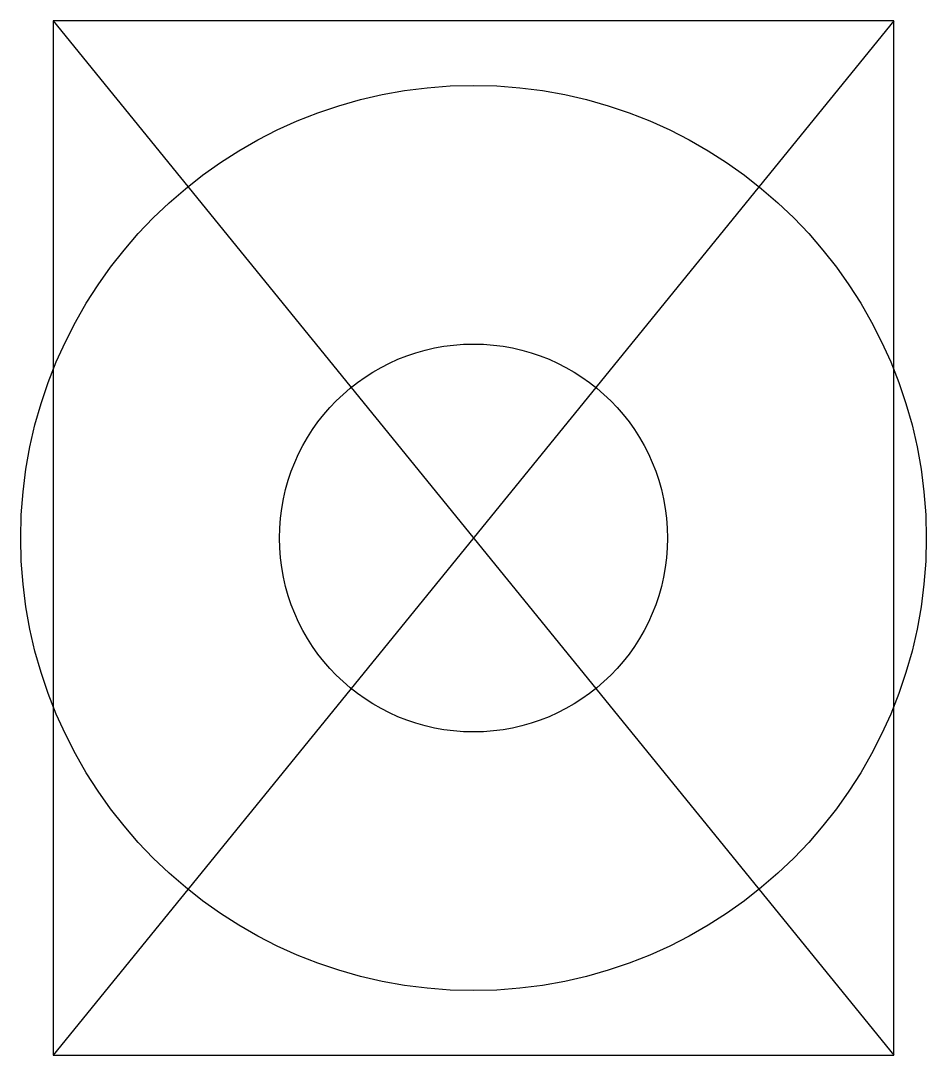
# Model space of a CAD drawing. Header units: millimetres. Extents: x -7 to 7, y -8 to 8.
import ezdxf

# ---------------------------------------------------------------- set-up
doc = ezdxf.new("R2010")
doc.units = ezdxf.units.MM
doc.layers.get('0').update_dxf_attribs({"linetype": 'CONTINUOUS'})

msp = doc.modelspace()

# ---------------------------------------------------------------- linework, layer by layer
for p, q in [((6.5, 8), (-6.5, 8)), ((-6.5, 8), (-6.5, -8)), ((6.5, 8), (-6.5, -8)), ((-6.5, 8), (6.5, -8)), ((6.5, -8), (6.5, 8)), ((-6.5, -8), (6.5, -8))]:
    msp.add_line(p, q)
for radius in [7, 3]:
    msp.add_circle((0, 0), radius)

doc.saveas('drawing.dxf')
